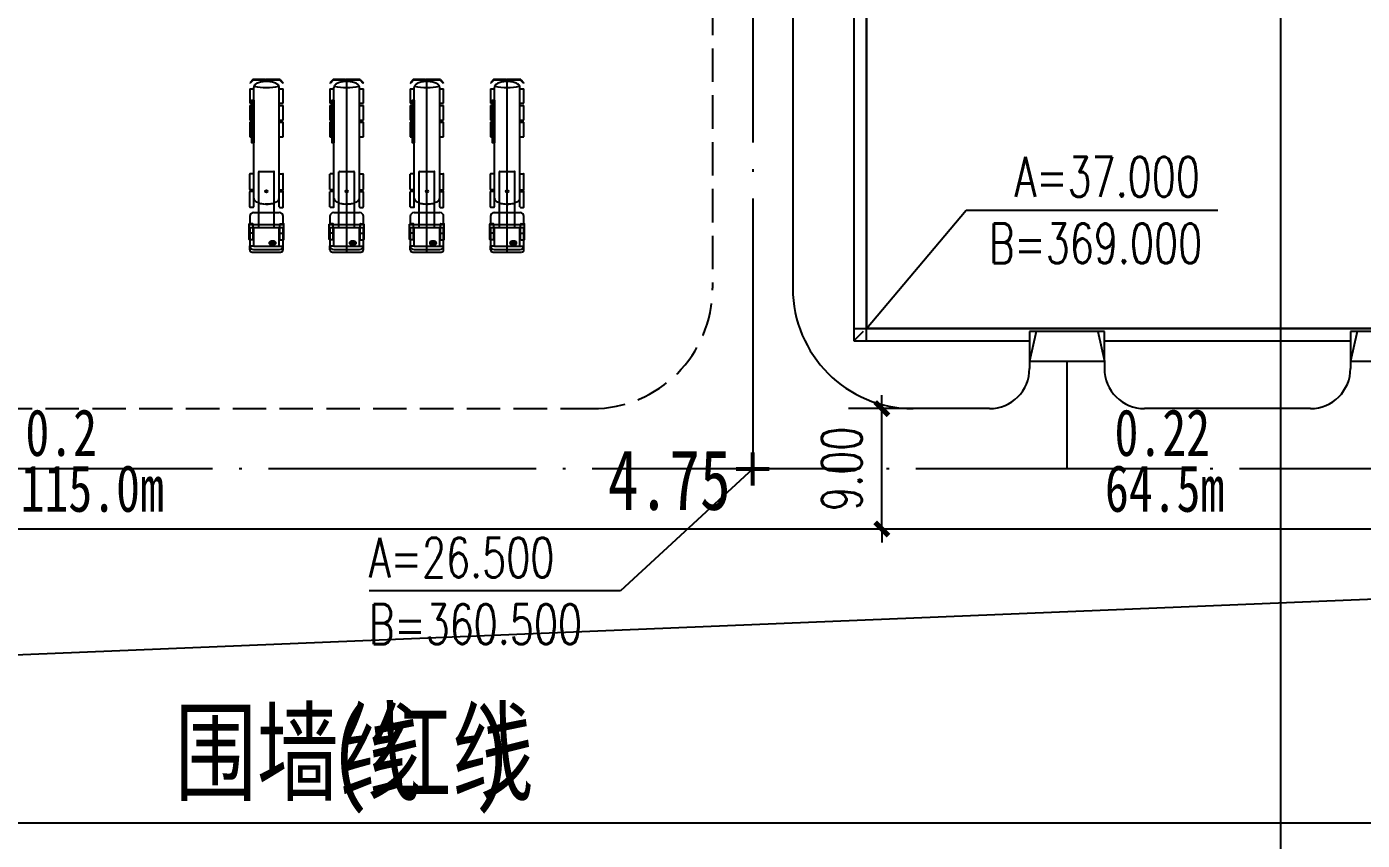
# Model space of a CAD drawing. Extents: x -170 to 1091, y -90 to 504.
# Drawn here: x 306.2 to 406.1, y -1.3 to 59.6 of the extents above; entities that cross this region are included whole.
import ezdxf

# ---------------------------------------------------------------- set-up
doc = ezdxf.new("R2010")
doc.units = 0
doc.header["$LTSCALE"] = 1000
doc.linetypes.add('DASH', pattern=[0.35, 0.25, -0.1])
doc.linetypes.add('DOTE', pattern=[2.42, 2, -0.2, 0.02, -0.2])
doc.layers.get('0').update_dxf_attribs({"linetype": 'CONTINUOUS'})
doc.layers.get('Defpoints').update_dxf_attribs({"linetype": 'CONTINUOUS'})
for name, color, linetype in [('BODY', 1, 'CONTINUOUS'), ('DIM', 3, 'CONTINUOUS'), ('DIM_COOR', 3, 'CONTINUOUS'), ('DIM_SYMB', 3, 'CONTINUOUS'), ('DOTE', 1, 'DOTE'), ('GROUND', 2, 'CONTINUOUS'), ('PUB_DIM', 3, 'CONTINUOUS'), ('PUB_TEXT', 7, 'CONTINUOUS'), ('road', 2, 'CONTINUOUS'), ('THIN', 7, 'CONTINUOUS'), ('基本标注', 4, 'CONTINUOUS'), ('方格网', 6, 'CONTINUOUS'), ('选址蓝线', 5, 'CONTINUOUS')]:
    doc.layers.add(name, color=color, linetype=linetype)
doc.styles.add('_TCH_DIM', font='SIMPLEX', dxfattribs={"bigfont": 'GBCBIG'})
doc.styles.add('DIM_FONT', font='SIMPLEX', dxfattribs={"width": 0.7, "bigfont": 'GBCBIG'})
doc.styles.get("Standard").update_dxf_attribs({"font": '', "width": 0.75})
doc.styles.get('STANDARD').set_extended_font_data('SimSun')
doc.dimstyles.new('DIMN1', dxfattribs={"dimscale": 0.01, "dimtxt": 300, "dimasz": 100, "dimexe": 250, "dimexo": 300, "dimgap": 150, "dimtad": 1, "dimzin": 0, "dimdsep": 46, "dimtxsty": 'DIM_FONT', "dimblk": 'ARCHTICK', "dimcen": 0.09, "dimclrt": 7, "dimazin": 2, "dimtfac": 1, "dimtdec": 0, "dimtix": 1, "dimtmove": 2, "dimatfit": 3, "dimldrblk": 'ARCHTICK', "dimfxl": 1, "dimtolj": 1, "dimtzin": 0, "dimarcsym": 0})

# ---------------------------------------------------------------- blocks, each defined once
blk = doc.blocks.new('A$C57282EAF')
at = {"layer": 'DIM', "ltscale": 30}
blk.add_line((-402548, 462100), (-402538, 462100), dxfattribs=at)
at = {"layer": 'DIM', "color": 4, "linetype": 'Continuous', "ltscale": 30}
blk.add_arc((-402548, 465828), 4322, 257.52875, 282.47125, dxfattribs=at)
at = {"layer": 'THIN', "color": 4, "linetype": 'Continuous'}
for p, q in [((-403568, 462100), (-403795, 461873)), ((-403795, 461873), (-403762, 461839)), ((-403795, 461416), (-403795, 460333)), ((-403795, 461416), (-403500, 461416)), ((-403548, 462053), (-403762, 461839)), ((-402642, 462100), (-403568, 462100)), ((-401547, 462053), (-403548, 462053)), ((-403499, 453315), (-403499, 461520)), ((-402832, 462053), (-402832, 461948)), ((-402593, 462123), (-402593, 462055)), ((-402503, 462100), (-402593, 462100)), ((-402503, 462123), (-402503, 462055)), ((-401528, 462100), (-402459, 462100)), ((-402263, 462053), (-402263, 461948)), ((-401591, 453315), (-401591, 461520)), ((-401591, 461416), (-401296, 461416)), ((-401547, 462053), (-401334, 461839)), ((-401528, 462100), (-401301, 461873)), ((-401301, 461873), (-401334, 461839)), ((-401296, 460333), (-401296, 461416)), ((-403795, 460333), (-403500, 460333)), ((-403795, 460166), (-403500, 460166)), ((-403795, 460166), (-403795, 459083)), ((-401591, 460333), (-401296, 460333)), ((-401591, 460166), (-401296, 460166)), ((-401296, 459083), (-401296, 460166)), ((-403795, 459083), (-403500, 459083)), ((-403795, 458916), (-403795, 457833)), ((-403795, 458916), (-403500, 458916)), ((-401591, 459083), (-401296, 459083)), ((-401591, 458916), (-401296, 458916)), ((-401296, 457833), (-401296, 458916)), ((-403795, 457833), (-403500, 457833)), ((-403511, 457946), (-403500, 457946)), ((-401596, 457946), (-401585, 457946)), ((-401591, 457833), (-401296, 457833)), ((-403795, 453895), (-403795, 455035)), ((-403530, 455065), (-403765, 455065)), ((-403500, 453895), (-403500, 455035)), ((-403126, 451035), (-403126, 455215)), ((-403096, 455245), (-402001, 455245)), ((-401971, 451035), (-401971, 455215)), ((-401591, 453895), (-401591, 455035)), ((-401561, 455065), (-401326, 455065)), ((-401296, 453895), (-401296, 455035)), ((-403795, 452580), (-403795, 453720)), ((-403530, 453865), (-403765, 453865)), ((-403530, 453750), (-403765, 453750)), ((-403500, 452580), (-403500, 453720)), ((-401591, 452580), (-401591, 453720)), ((-401561, 453865), (-401326, 453865)), ((-401561, 453750), (-401326, 453750)), ((-401296, 452580), (-401296, 453720)), ((-403530, 452550), (-403765, 452550)), ((-402734, 452808), (-402548, 452800)), ((-402405, 452800), (-402644, 452800)), ((-402545, 452876), (-402545, 452728)), ((-401561, 452550), (-401326, 452550)), ((-403795, 451895), (-403795, 451269)), ((-403512, 452163), (-401585, 452163)), ((-401296, 451269), (-401296, 451879)), ((-403845, 450161), (-403845, 451301)), ((-403580, 451331), (-403815, 451331)), ((-403795, 451269), (-401301, 451269)), ((-403795, 451035), (-401301, 451035)), ((-403795, 451035), (-403795, 449679)), ((-403500, 450625), (-403795, 450625)), ((-403550, 450161), (-403550, 451301)), ((-403500, 449658), (-403500, 451035)), ((-401591, 449658), (-401591, 451035)), ((-401591, 450625), (-401296, 450625)), ((-401541, 450161), (-401541, 451301)), ((-401511, 451331), (-401276, 451331)), ((-401296, 449679), (-401296, 451035)), ((-401246, 450161), (-401246, 451301)), ((-403580, 450131), (-403815, 450131)), ((-403795, 449389), (-403795, 449679)), ((-403500, 449658), (-403785, 449639)), ((-403500, 449658), (-401596, 449658)), ((-402143, 449909), (-402252, 449984)), ((-402117, 449925), (-402199, 450004)), ((-402103, 449838), (-402103, 449747)), ((-402080, 449838), (-402080, 449747)), ((-402063, 449925), (-401981, 450004)), ((-402036, 449909), (-401928, 449984)), ((-401591, 449658), (-401306, 449639)), ((-401511, 450131), (-401276, 450131)), ((-401296, 449389), (-401296, 449658)), ((-403606, 449200), (-401490, 449200)), ((-403511, 449395), (-401585, 449395))]:
    blk.add_line(p, q, dxfattribs=at)
at = {"layer": 'THIN', "linetype": 'Continuous'}
for p, q in [((-402618, 462123), (-402618, 462077)), ((-402618, 462123), (-402593, 462123)), ((-402618, 462077), (-402593, 462077)), ((-402486, 462037), (-402609, 462037)), ((-402594, 462019), (-402594, 461969)), ((-402503, 462101), (-402504, 462100)), ((-402478, 462123), (-402503, 462123)), ((-402478, 462077), (-402503, 462077)), ((-402501, 462019), (-402501, 461969)), ((-402478, 462077), (-402478, 462123))]:
    blk.add_line(p, q, dxfattribs=at)
at = {"layer": 'THIN', "color": 4, "linetype": 'Continuous'}
blk.add_circle((-402548, 453755), 91.1, dxfattribs=at)
for centre, radius, start, end in [((-403275, 461519), 224, 156.70372, 179.63453), ((-403196, 461483), 312, 137.94745, 156.3953), ((-403056, 461359), 499, 124.5927, 138.08064), ((-402891, 461123), 786, 114.83382, 124.78497), ((-402737, 460799), 1145, 107.22959, 114.97078), ((-402626, 460447), 1515, 100.89726, 107.31751), ((-402566, 460147), 1820, 95.27845, 100.95618), ((-402549, 459974), 1994, 89.97989, 95.32298), ((-402547, 459974), 1994, 84.67702, 90.02011), ((-402530, 460147), 1820, 79.04383, 84.72155), ((-402470, 460447), 1515, 72.68249, 79.10274), ((-402358, 460799), 1145, 65.02922, 72.77041), ((-402205, 461123), 786, 55.21503, 65.16618), ((-402035, 461359), 499, 41.91936, 55.4073), ((-401895, 461483), 312, 23.60469, 42.05254), ((-401816, 461519), 224, 0.36547, 23.29628), ((-403765, 455035), 30, 90, 180), ((-403530, 455035), 30, 0, 90), ((-403096, 455215), 30, 90, 180), ((-402001, 455215), 30, 0, 90), ((-401561, 455035), 30, 90, 180), ((-401326, 455035), 30, 0, 90), ((-403765, 453895), 30, 180, 270), ((-403765, 453720), 30, 90, 180), ((-403530, 453895), 30, 270, 0), ((-403530, 453720), 30, 0, 90), ((-401561, 453895), 30, 180, 270), ((-401561, 453720), 30, 90, 180), ((-401326, 453895), 30, 270, 0), ((-401326, 453720), 30, 0, 90), ((-403765, 452580), 30, 180, 270), ((-403530, 452580), 30, 270, 0), ((-403275, 453249), 224, 180.36547, 203.29628), ((-403196, 453285), 312, 203.6047, 222.05255), ((-403056, 453409), 499, 221.91936, 235.4073), ((-402891, 453644), 786, 235.21503, 245.16618), ((-402737, 453969), 1145, 245.02922, 252.77041), ((-402626, 454321), 1515, 252.68249, 259.10274), ((-402566, 454621), 1820, 259.04382, 264.72155), ((-402547, 454793), 1994, 269.97989, 275.32298), ((-402530, 454621), 1820, 275.27845, 280.95617), ((-402470, 454321), 1515, 280.89726, 287.31751), ((-402358, 453969), 1145, 287.22959, 294.97078), ((-402205, 453644), 786, 294.83382, 304.78497), ((-402035, 453409), 499, 304.5927, 318.08064), ((-401895, 453285), 312, 317.94746, 336.39531), ((-401816, 453249), 224, 336.70372, 359.63453), ((-401561, 452580), 30, 180, 270), ((-401326, 452580), 30, 270, 0), ((-403512, 451879), 284, 90, 180), ((-401580, 451879), 284, 0, 90), ((-403815, 451301), 30, 90, 180), ((-403580, 451301), 30, 0, 90), ((-401511, 451301), 30, 90, 180), ((-401276, 451301), 30, 0, 90), ((-403815, 450161), 30, 180, 270), ((-403511, 449679), 284, 180, 270), ((-403580, 450161), 30, 270, 0), ((-401580, 449679), 284, 270, 0), ((-401511, 450161), 30, 180, 270), ((-401276, 450161), 30, 270, 0), ((-403606, 449390), 189, 180, 270), ((-401485, 449390), 189, 270, 0)]:
    blk.add_arc(centre, radius, start, end, dxfattribs=at)
at = {"layer": 'THIN', "linetype": 'Continuous'}
blk.add_3dface([(-402609, 462055), (-402609, 462019), (-402486, 462019), (-402486, 462055)], dxfattribs=at)
at = {"layer": 'THIN', "color": 4, "linetype": 'Continuous'}
for points in [[(-403500, 460565, 220), (-403500, 457376, 220), (-403634, 457376, 220), (-403634, 460565, 220)], [(-402337, 449884, 220), (-401842, 449884, 220), (-401847, 449913, 220), (-402333, 449913, 220)], [(-402337, 449884, 220), (-401842, 449884, 220), (-401842, 449884, 220), (-402337, 449884, 220)], [(-402333, 449854, 220), (-401847, 449854, 220), (-401842, 449884, 220), (-402337, 449884, 220)], [(-402333, 449913, 220), (-401847, 449913, 220), (-401861, 449941, 220), (-402319, 449941, 220)], [(-402333, 449913, 220), (-401847, 449913, 220), (-401847, 449913, 220), (-402333, 449913, 220)], [(-402319, 449826, 220), (-401861, 449826, 220), (-401847, 449854, 220), (-402333, 449854, 220)], [(-402333, 449854, 220), (-401847, 449854, 220), (-401847, 449854, 220), (-402333, 449854, 220)], [(-402324, 449884, 220), (-401856, 449884, 220), (-401860, 449910, 220), (-402319, 449910, 220)], [(-402324, 449884, 220), (-401856, 449884, 220), (-401856, 449884, 220), (-402324, 449884, 220)], [(-402319, 449857, 220), (-401860, 449857, 220), (-401856, 449884, 220), (-402324, 449884, 220)], [(-402319, 449941, 220), (-401861, 449941, 220), (-401884, 449967, 220), (-402296, 449967, 220)], [(-402319, 449941, 220), (-401861, 449941, 220), (-401861, 449941, 220), (-402319, 449941, 220)], [(-402319, 449910, 220), (-401860, 449910, 220), (-401874, 449936, 220), (-402306, 449936, 220)], [(-402319, 449910, 220), (-401860, 449910, 220), (-401860, 449910, 220), (-402319, 449910, 220)], [(-402319, 449857, 220), (-401860, 449857, 220), (-401860, 449857, 220), (-402319, 449857, 220)], [(-402306, 449831, 220), (-401874, 449831, 220), (-401860, 449857, 220), (-402319, 449857, 220)], [(-402319, 449826, 220), (-401861, 449826, 220), (-401861, 449826, 220), (-402319, 449826, 220)], [(-402296, 449800, 220), (-401884, 449800, 220), (-401861, 449826, 220), (-402319, 449826, 220)], [(-402306, 449936, 220), (-401874, 449936, 220), (-401895, 449960, 220), (-402284, 449960, 220)], [(-402306, 449936, 220), (-401874, 449936, 220), (-401874, 449936, 220), (-402306, 449936, 220)], [(-402284, 449808, 220), (-401895, 449808, 220), (-401874, 449831, 220), (-402306, 449831, 220)], [(-402306, 449831, 220), (-401874, 449831, 220), (-401874, 449831, 220), (-402306, 449831, 220)], [(-402296, 449967, 220), (-401884, 449967, 220), (-401915, 449990, 220), (-402265, 449990, 220)], [(-402296, 449967, 220), (-401884, 449967, 220), (-401884, 449967, 220), (-402296, 449967, 220)], [(-402296, 449800, 220), (-401884, 449800, 220), (-401884, 449800, 220), (-402296, 449800, 220)], [(-402265, 449777, 220), (-401915, 449777, 220), (-401884, 449800, 220), (-402296, 449800, 220)], [(-402284, 449960, 220), (-401895, 449960, 220), (-401924, 449980, 220), (-402255, 449980, 220)], [(-402284, 449960, 220), (-401895, 449960, 220), (-401895, 449960, 220), (-402284, 449960, 220)], [(-402284, 449808, 220), (-401895, 449808, 220), (-401895, 449808, 220), (-402284, 449808, 220)], [(-402255, 449787, 220), (-401924, 449787, 220), (-401895, 449808, 220), (-402284, 449808, 220)], [(-402265, 449990, 220), (-401915, 449990, 220), (-401952, 450009, 220), (-402227, 450009, 220)], [(-402265, 449990, 220), (-401915, 449990, 220), (-401915, 449990, 220), (-402265, 449990, 220)], [(-402265, 449777, 220), (-401915, 449777, 220), (-401915, 449777, 220), (-402265, 449777, 220)], [(-402227, 449758, 220), (-401952, 449758, 220), (-401915, 449777, 220), (-402265, 449777, 220)], [(-402255, 449980, 220), (-401924, 449980, 220), (-401960, 449997, 220), (-402220, 449997, 220)], [(-402255, 449980, 220), (-401924, 449980, 220), (-401924, 449980, 220), (-402255, 449980, 220)], [(-402255, 449787, 220), (-401924, 449787, 220), (-401924, 449787, 220), (-402255, 449787, 220)], [(-402220, 449770, 220), (-401960, 449770, 220), (-401924, 449787, 220), (-402255, 449787, 220)], [(-402227, 450009, 220), (-401952, 450009, 220), (-401995, 450023, 220), (-402185, 450023, 220)], [(-402227, 450009, 220), (-401952, 450009, 220), (-401952, 450009, 220), (-402227, 450009, 220)], [(-402227, 449758, 220), (-401952, 449758, 220), (-401952, 449758, 220), (-402227, 449758, 220)], [(-402185, 449744, 220), (-401995, 449744, 220), (-401952, 449758, 220), (-402227, 449758, 220)], [(-402220, 449997, 220), (-401960, 449997, 220), (-402000, 450010, 220), (-402179, 450010, 220)], [(-402220, 449997, 220), (-401960, 449997, 220), (-401960, 449997, 220), (-402220, 449997, 220)], [(-402220, 449770, 220), (-401960, 449770, 220), (-401960, 449770, 220), (-402220, 449770, 220)], [(-402179, 449757, 220), (-402000, 449757, 220), (-401960, 449770, 220), (-402220, 449770, 220)], [(-402185, 450023, 220), (-401995, 450023, 220), (-402041, 450031, 220), (-402138, 450031, 220)], [(-402185, 450023, 220), (-401995, 450023, 220), (-401995, 450023, 220), (-402185, 450023, 220)], [(-402185, 449744, 220), (-401995, 449744, 220), (-401995, 449744, 220), (-402185, 449744, 220)], [(-402138, 449736, 220), (-402041, 449736, 220), (-401995, 449744, 220), (-402185, 449744, 220)], [(-402179, 450010, 220), (-402000, 450010, 220), (-402044, 450018, 220), (-402135, 450018, 220)], [(-402179, 450010, 220), (-402000, 450010, 220), (-402000, 450010, 220), (-402179, 450010, 220)], [(-402179, 449757, 220), (-402000, 449757, 220), (-402000, 449757, 220), (-402179, 449757, 220)], [(-402135, 449749, 220), (-402044, 449749, 220), (-402000, 449757, 220), (-402179, 449757, 220)], [(-402153, 449884, 220), (-402026, 449884, 220), (-402028, 449892, 220), (-402152, 449892, 220)], [(-402153, 449884, 220), (-402026, 449884, 220), (-402026, 449884, 220), (-402153, 449884, 220)], [(-402152, 449875, 220), (-402028, 449875, 220), (-402026, 449884, 220), (-402153, 449884, 220)], [(-402152, 449892, 220), (-402028, 449892, 220), (-402031, 449901, 220), (-402148, 449901, 220)], [(-402152, 449892, 220), (-402028, 449892, 220), (-402028, 449892, 220), (-402152, 449892, 220)], [(-402152, 449875, 220), (-402028, 449875, 220), (-402028, 449875, 220), (-402152, 449875, 220)], [(-402148, 449866, 220), (-402031, 449866, 220), (-402028, 449875, 220), (-402152, 449875, 220)], [(-402148, 449901, 220), (-402031, 449901, 220), (-402037, 449909, 220), (-402142, 449909, 220)], [(-402148, 449901, 220), (-402031, 449901, 220), (-402031, 449901, 220), (-402148, 449901, 220)], [(-402148, 449866, 220), (-402031, 449866, 220), (-402031, 449866, 220), (-402148, 449866, 220)], [(-402142, 449858, 220), (-402037, 449858, 220), (-402031, 449866, 220), (-402148, 449866, 220)], [(-402142, 449909, 220), (-402037, 449909, 220), (-402045, 449916, 220), (-402134, 449916, 220)], [(-402142, 449909, 220), (-402037, 449909, 220), (-402037, 449909, 220), (-402142, 449909, 220)], [(-402142, 449858, 220), (-402037, 449858, 220), (-402037, 449858, 220), (-402142, 449858, 220)], [(-402134, 449851, 220), (-402045, 449851, 220), (-402037, 449858, 220), (-402142, 449858, 220)], [(-402138, 450031, 220), (-402041, 450031, 220), (-402090, 450034, 220)], [(-402138, 450031, 220), (-402041, 450031, 220), (-402041, 450031, 220), (-402138, 450031, 220)], [(-402138, 449736, 220), (-402041, 449736, 220), (-402041, 449736, 220), (-402138, 449736, 220)], [(-402090, 449733, 220), (-402090, 449733, 220), (-402041, 449736, 220), (-402138, 449736, 220)], [(-402135, 450018, 220), (-402044, 450018, 220), (-402090, 450020, 220)], [(-402135, 450018, 220), (-402044, 450018, 220), (-402044, 450018, 220), (-402135, 450018, 220)], [(-402135, 449749, 220), (-402044, 449749, 220), (-402044, 449749, 220), (-402135, 449749, 220)], [(-402090, 449747, 220), (-402090, 449747, 220), (-402044, 449749, 220), (-402135, 449749, 220)], [(-402134, 449916, 220), (-402045, 449916, 220), (-402055, 449921, 220), (-402125, 449921, 220)], [(-402134, 449916, 220), (-402045, 449916, 220), (-402045, 449916, 220), (-402134, 449916, 220)], [(-402134, 449851, 220), (-402045, 449851, 220), (-402045, 449851, 220), (-402134, 449851, 220)], [(-402125, 449846, 220), (-402055, 449846, 220), (-402045, 449851, 220), (-402134, 449851, 220)], [(-402125, 449921, 220), (-402055, 449921, 220), (-402065, 449926, 220), (-402114, 449926, 220)], [(-402125, 449921, 220), (-402055, 449921, 220), (-402055, 449921, 220), (-402125, 449921, 220)], [(-402125, 449846, 220), (-402055, 449846, 220), (-402055, 449846, 220), (-402125, 449846, 220)], [(-402114, 449841, 220), (-402065, 449841, 220), (-402055, 449846, 220), (-402125, 449846, 220)], [(-402114, 449926, 220), (-402065, 449926, 220), (-402077, 449928, 220), (-402102, 449928, 220)], [(-402114, 449926, 220), (-402065, 449926, 220), (-402065, 449926, 220), (-402114, 449926, 220)], [(-402114, 449841, 220), (-402065, 449841, 220), (-402065, 449841, 220), (-402114, 449841, 220)], [(-402102, 449839, 220), (-402077, 449839, 220), (-402065, 449841, 220), (-402114, 449841, 220)], [(-402102, 449928, 220), (-402077, 449928, 220), (-402090, 449929, 220)], [(-402102, 449928, 220), (-402077, 449928, 220), (-402077, 449928, 220), (-402102, 449928, 220)], [(-402102, 449839, 220), (-402077, 449839, 220), (-402077, 449839, 220), (-402102, 449839, 220)], [(-402090, 449838, 220), (-402090, 449838, 220), (-402077, 449839, 220), (-402102, 449839, 220)]]:
    blk.add_3dface(points, dxfattribs=at)
blk = doc.blocks.new('A$C5E2113E2')
at = {"layer": 'DOTE', "linetype": 'DOTE'}
for p, q in [((2.439, 1.44), (2.439, 93.44)), ((1.439, 2.44), (111.439, 2.44))]:
    blk.add_line(p, q, dxfattribs=at)
at = {"layer": 'GROUND'}
for p, q in [((1.499, 44.64), (1.499, 1.5)), ((2.199, 2.2), (1.499, 1.5)), ((15.139, 2.2), (14.639, 0)), ((20.239, 2.2), (14.639, 2.2)), ((14.639, 2.2), (14.639, 0)), ((19.739, 2.2), (20.239, 0)), ((20.239, 0), (20.239, 2.2)), ((39.139, 2.2), (38.639, 0)), ((44.239, 2.2), (38.639, 2.2)), ((38.639, 2.2), (38.639, 0)), ((1.499, 1.5), (14.639, 1.5)), ((20.239, 1.5), (38.639, 1.5)), ((14.639, 0), (20.239, 0)), ((38.639, 0), (44.239, 0))]:
    blk.add_line(p, q, dxfattribs=at)
blk = doc.blocks.new('_ArchTick')
at = {"color": 0, "linetype": 'ByBlock', "const_width": 0.4}
blk.add_lwpolyline([(-0.5, -0.5), (0.5, 0.5)], dxfattribs=at)
blk = doc.blocks.new('*D64')
at = {"layer": 'Defpoints', "color": 0, "linetype": 'Continuous', "transparency": 16777216}
for p in [(370.158, 31), (378.13, 31), (378.13, 22)]:
    blk.add_point(p, dxfattribs=at)
at = {"layer": 'PUB_DIM', "color": 0, "linetype": 'Continuous', "lineweight": -2, "transparency": 16777216}
for p, q in [((370.158, 31), (370.158, 32)), ((375.13, 31), (367.658, 31)), ((370.158, 22), (370.158, 31)), ((375.13, 22), (367.658, 22)), ((370.158, 22), (370.158, 21))]:
    blk.add_line(p, q, dxfattribs=at)
for p, rotation in [((370.158, 31), 270), ((370.158, 22), 90)]:
    blk.add_blockref('_ArchTick', p, dxfattribs=dict(at, rotation=rotation))
at = {"layer": 'PUB_DIM', "color": 7, "linetype": 'Continuous', "transparency": 16777216, "insert": (367.158, 26.5), "char_height": 3, "attachment_point": 5, "rotation": 90, "style": 'DIM_FONT'}
blk.add_mtext('\\A1;9.00', dxfattribs=at)

msp = doc.modelspace()

# ---------------------------------------------------------------- linework, layer by layer
at = {"linetype": 'Continuous'}
for p, q in [((369, 127), (369, 37)), ((369, 37), (369, 127)), ((369, 37), (477, 37)), ((477, 37), (369, 37))]:
    msp.add_line(p, q, dxfattribs=at)
at = {"linetype": 'DASH', "ltscale": 0.01}
for p, q in [((357.5, 68.42885), (357.5, 40)), ((297.12, 31), (348.5, 31))]:
    msp.add_line(p, q, dxfattribs=at)
at = {"linetype": 'Continuous', "const_width": 0.3, "flags": 128}
for points in [[(360.5, 27.74591), (360.5, 25.25409)], [(359.25409, 26.5), (361.74591, 26.5)]]:
    msp.add_lwpolyline(points, dxfattribs=at)
at = {"linetype": 'DASH', "ltscale": 0.01}
msp.add_arc((348.5, 40), 9, 270, 0, dxfattribs=at)
at = {"layer": 'DIM_COOR', "color": 4, "linetype": 'Continuous'}
for p, q in [((369, 37), (376.47132, 45.84689)), ((376.47132, 45.84689), (395.28132, 45.84689))]:
    msp.add_line(p, q, dxfattribs=at)
at = {"layer": 'DIM_COOR', "color": 3, "linetype": 'Continuous'}
for p, q in [((360.5, 26.5), (350.61797, 17.37907)), ((350.61797, 17.37907), (331.80797, 17.37907))]:
    msp.add_line(p, q, dxfattribs=at)
at = {"layer": 'DIM_SYMB', "linetype": 'Continuous'}
for points in [[(367.33457, 59.23466, 0, 0, 0), (365.6804, 57.05246, 0.4, 0, 0), (364.77427, 55.85709, 0, 0, 0)], [(311.47826, 50.85461, 0, 0, 0), (311.47826, 47.4549, 0.4, 0, 0), (311.47826, 45.9549, 0, 0, 0)], [(348.78681, 50.85461, 0, 0, 0), (348.78681, 47.4549, 0.4, 0, 0), (348.78681, 45.9549, 0, 0, 0)], [(376.7705, 34.99794, 0, 0, 0), (373.55102, 32.91334, 0.4, 0, 0), (372.29192, 32.09807, 0, 0, 0)], [(396.93376, 34.99794, 0, 0, 0), (393.71428, 32.91334, 0.4, 0, 0), (392.45518, 32.09807, 0, 0, 0)], [(303.42146, 26.5, 0, 0, 0), (314.48793, 26.5, 0.8, 0, 0), (317.48793, 26.5, 0, 0, 0)], [(394.57584, 26.5, 0, 0, 0), (385.96996, 26.5, 0.8, 0, 0), (382.96996, 26.5, 0, 0, 0)]]:
    msp.add_lwpolyline(points, format="xyseb", dxfattribs=at)
at = {"layer": 'DOTE', "ltscale": 0.01}
for p, q in [((360.5, 143.5), (360.5, 26.5)), ((489.5, 26.5), (-2.5, 26.5))]:
    msp.add_line(p, q, dxfattribs=at)
at = {"layer": 'DOTE', "ltscale": 10}
msp.add_line((384, 34.56), (384, 26.5), dxfattribs=at)
at = {"layer": 'road', "linetype": 'Continuous'}
for p, q in [((363.5, 76.2), (363.5, 40)), ((381.2, 34.56), (381.2, 34)), ((386.8, 34.56), (386.8, 34)), ((405.2, 34.56), (405.2, 34)), ((378.2, 31), (372.5, 31)), ((402.2, 31), (389.8, 31)), ((495.5, 22), (-8.5, 22))]:
    msp.add_line(p, q, dxfattribs=at)
for centre, radius, start, end in [((372.5, 40), 9, 180, 270), ((378.2, 34), 3, 270, 0), ((389.8, 34), 3, 180, 270), ((402.2, 34), 3, 270, 0)]:
    msp.add_arc(centre, radius, start, end, dxfattribs=at)
at = {"layer": '基本标注', "ltscale": 0.01}
for p, q in [((330.13833, 42.69691), (330.13833, 55.59691)), ((336.13833, 42.69691), (336.13833, 55.59691)), ((342.13833, 42.69691), (342.13833, 55.59691))]:
    msp.add_line(p, q, dxfattribs=at)
at = {"layer": '方格网', "color": 6, "linetype": 'Continuous'}
for p, q in [((400, -54.65023), (400, 494.06478)), ((850.549, 0), (-76.88164, 0))]:
    msp.add_line(p, q, dxfattribs=at)
at = {"layer": '选址蓝线', "color": 5, "linetype": 'Continuous', "flags": 128}
msp.add_lwpolyline([(26.19028, 286.22262), (23.56821, 434.44816), (400.99488, 434.45822), (410.69968, 16.91446), (0, 0), (-0.94049, 285.18659)], close=True, dxfattribs=at)

# ---------------------------------------------------------------- block references
at = {"linetype": 'Continuous'}
msp.add_blockref('A$C5E2113E2', (366.56079, 34.5603), dxfattribs=at)
at = {"layer": 'BODY', "xscale": 0.001, "yscale": 0.001, "zscale": 0.001}
for p in [(726.6862, -406.50298), (732.68641, -406.50298), (738.68641, -406.50298), (744.68641, -406.50298)]:
    msp.add_blockref('A$C57282EAF', p, dxfattribs=at)

# ---------------------------------------------------------------- texts
at = {"layer": 'PUB_TEXT', "linetype": 'Continuous', "style": '_TCH_DIM', "width": 0.705882}
for s, p in [('A=37.000', (380.08132, 46.84789)), ('B=369.000', (378.18132, 41.87089)), ('A=26.500', (331.80797, 18.38007)), ('B=360.500', (331.80797, 13.40307))]:
    msp.add_text(s, height=2.975, dxfattribs=at).set_placement(p)
at = {"layer": 'PUB_TEXT', "linetype": 'Continuous', "width": 0.75}
for s, height, p in [('0.2', 3.5, (306.11612, 27.46305)), ('0.22', 3.5, (387.55516, 27.46305)), ('4.75', 4.5, (349.66918, 23.43098)), ('115.0m', 3.5, (305.75458, 23.29068)), ('64.5m', 3.5, (386.83882, 23.29068)), ('围墙线', 6, (317.27828, 2.32146)), ('(', 6, (328.84971, 2.32146)), ('红线', 6, (331.84971, 2.32146)), (')', 6, (339.564, 2.32146))]:
    msp.add_text(s, height=height, dxfattribs=at).set_placement(p)

# ---------------------------------------------------------------- dimensions: what is measured, and where the dimension line sits
at = {"layer": 'PUB_DIM', "linetype": 'Continuous'}
dim = msp.add_aligned_dim(p1=(378.13039, 22), p2=(378.13039, 31), distance=7.97279, dimstyle='DIMN1', dxfattribs=at)
dim.commit()
dim.dimension.update_dxf_attribs({"geometry": '*D64', "text_midpoint": (367.1576, 26.5)})

doc.saveas('drawing.dxf')
